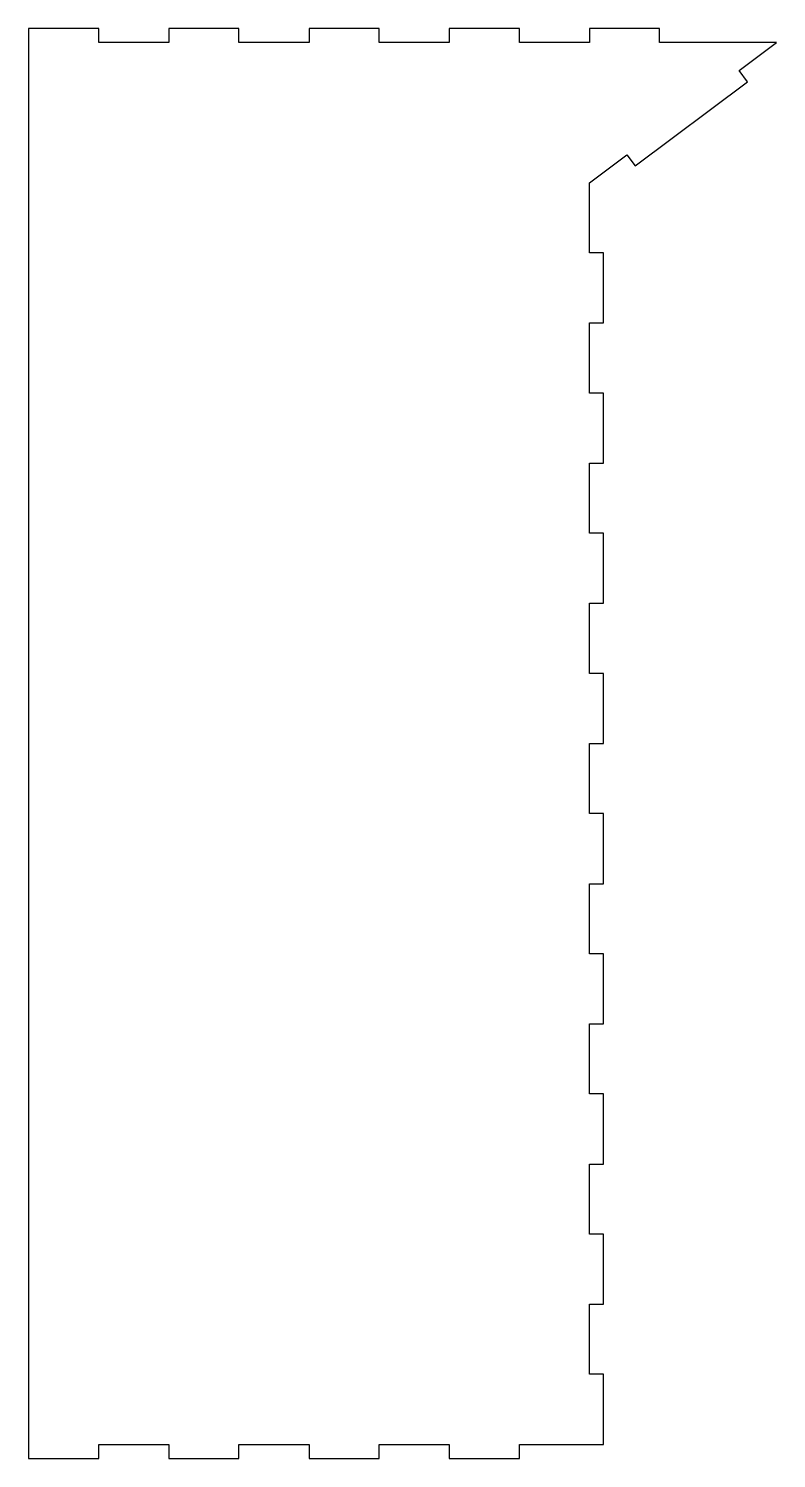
# Model space of a CAD drawing. Header units: millimetres. Extents: x -60 to 100, y -138 to 168.
import ezdxf

# ---------------------------------------------------------------- set-up
doc = ezdxf.new("R2010")
doc.units = ezdxf.units.MM

msp = doc.modelspace()

# ---------------------------------------------------------------- linework, layer by layer
msp.add_lwpolyline([(100, 165), (75, 165), (75, 168), (60, 168), (60, 165), (45, 165), (45, 168), (30, 168), (30, 165), (15, 165), (15, 168), (0, 168), (0, 165), (-15, 165), (-15, 168), (-30, 168), (-30, 165), (-45, 165), (-45, 168), (-60, 168), (-60, -138), (-45, -138), (-45, -135), (-30, -135), (-30, -138), (-15, -138), (-15, -135), (0, -135), (0, -138), (15, -138), (15, -135), (30, -135), (30, -138), (45, -138), (45, -135), (63, -135), (63, -120), (60, -120), (60, -105), (63, -105), (63, -90), (60, -90), (60, -75), (63, -75), (63, -60), (60, -60), (60, -45), (63, -45), (63, -30), (60, -30), (60, -15), (63, -15), (63, 0), (60, 0), (60, 15), (63, 15), (63, 30), (60, 30), (60, 45), (63, 45), (63, 60), (60, 60), (60, 75), (63, 75), (63, 90), (60, 90), (60, 105), (63, 105), (63, 120), (60, 120), (60, 135), (68, 141), (69.8, 138.6), (93.8, 156.6), (92, 159)], close=True)

doc.saveas('drawing.dxf')
